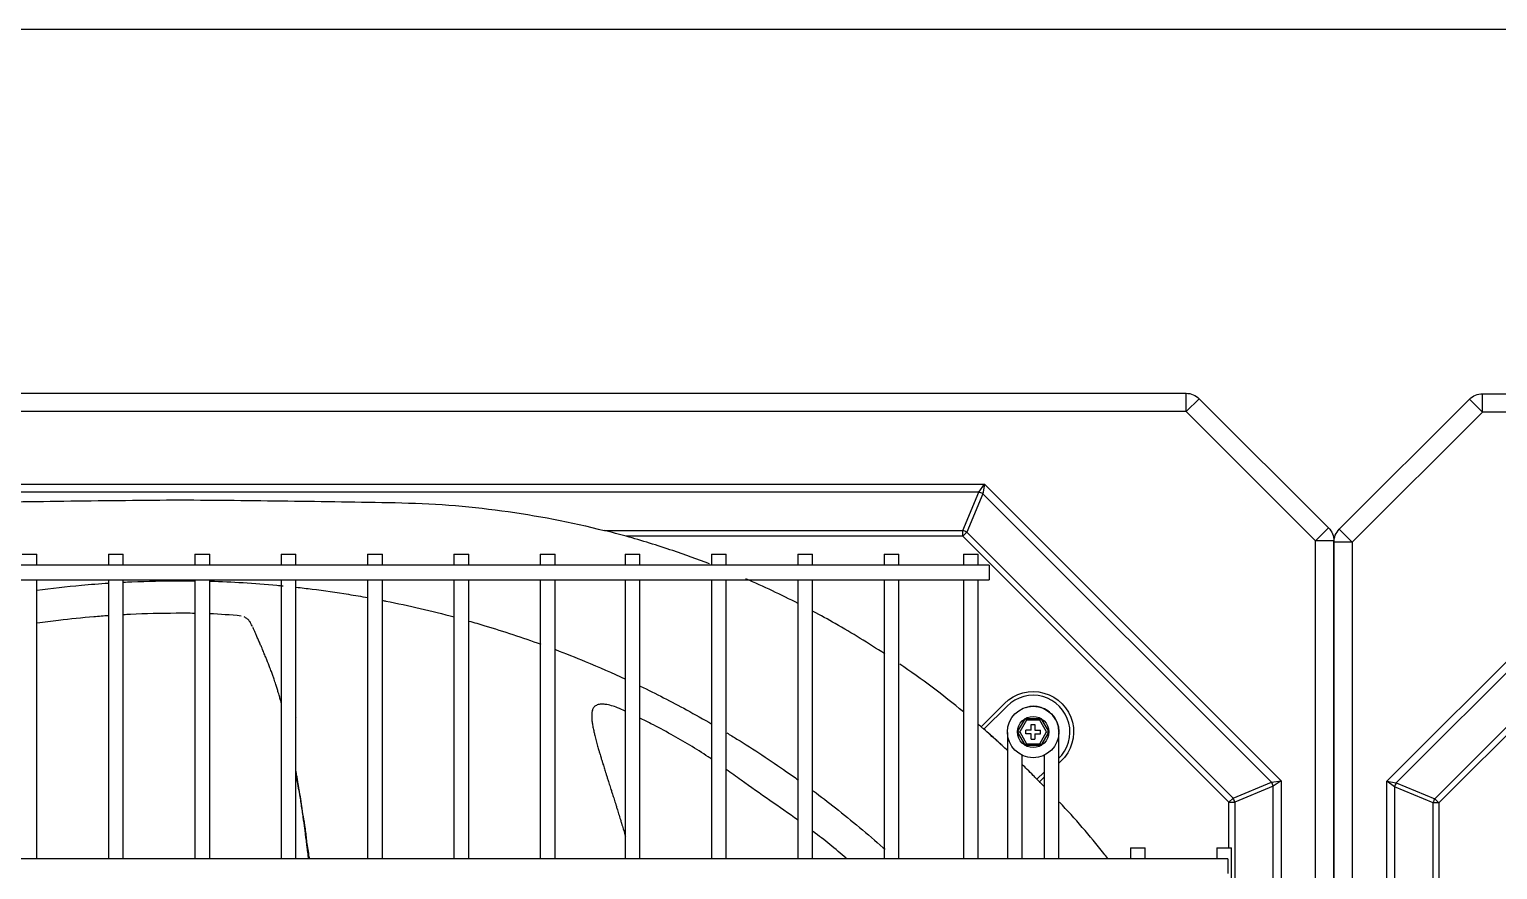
# Model space of a CAD drawing. Header units: millimetres. Extents: x 0 to 504600, y 0 to 118800.
# Drawn here: x 437900.9 to 438300.5, y 47969.6 to 48198.4 of the extents above; entities that cross this region are included whole.
import ezdxf

# ---------------------------------------------------------------- set-up
doc = ezdxf.new("R2010")
doc.units = ezdxf.units.MM
doc.header["$LTSCALE"] = 200
doc.layers.add('LG-AIRCON', color=240, linetype='Continuous')

# ---------------------------------------------------------------- blocks, each defined once
blk = doc.blocks.new('NEWUXB+UXA 1')
at = {"layer": 'LG-AIRCON', "color": 0}
for p, q in [((-580.93, 761.88), (580.46, 761.88)), ((580.46, 756.88), (580.46, 761.88)), ((580.46, 756.88), (583.99, 760.42)), ((583.99, 760.42), (619.2, 725.2)), ((622.13, 724.84), (657.59, 760.29)), ((661.12, 756.76), (657.59, 760.29)), ((661.12, 761.76), (1512.56, 761.76)), ((661.12, 756.76), (661.12, 761.76)), ((580.46, 756.88), (-580.93, 756.88)), ((615.67, 721.67), (580.46, 756.88)), ((661.12, 756.76), (625.67, 721.31)), ((1512.56, 756.76), (661.12, 756.76)), ((-526.02, 737.09), (525.55, 737.09)), ((524.03, 734.97), (525.55, 737.09)), ((525.55, 737.09), (525.13, 734.51)), ((525.55, 737.09), (606.27, 656.37)), ((635.07, 656.24), (715.8, 736.96)), ((524.03, 734.97), (-524.5, 734.97)), ((519.69, 724.49), (524.03, 734.97)), ((525.13, 734.51), (520.79, 724.04)), ((603.69, 655.95), (525.13, 734.51)), ((716.22, 734.39), (637.65, 655.81)), ((422.21, 724.49), (519.69, 724.49)), ((519.69, 722.94), (519.69, 724.49)), ((519.69, 722.94), (520.79, 724.04)), ((520.79, 724.04), (593.21, 651.61)), ((615.67, 721.67), (619.2, 725.2)), ((625.67, 721.31), (622.13, 724.84)), ((648.13, 651.47), (720.56, 723.91)), ((519.69, 722.94), (428.06, 722.94)), ((592.11, 650.51), (519.69, 722.94)), ((615.67, 40.21), (615.67, 721.67)), ((620.67, 721.67), (615.67, 721.67)), ((620.67, 721.67), (620.67, 40.21)), ((620.67, 40.21), (620.67, 721.31)), ((625.67, 721.31), (620.67, 721.31)), ((625.67, 721.31), (625.67, 40.21)), ((721.66, 722.81), (649.23, 650.37)), ((263.72, 718.05), (267.72, 718.05)), ((267.72, 715.05), (267.72, 718.05)), ((287.22, 718.05), (287.22, 715.05)), ((287.22, 718.05), (291.22, 718.05)), ((291.22, 715.05), (291.22, 718.05)), ((310.72, 718.05), (310.72, 715.05)), ((310.72, 718.05), (314.72, 718.05)), ((314.72, 715.05), (314.72, 718.05)), ((334.21, 718.05), (334.21, 715.05)), ((334.21, 718.05), (338.21, 718.05)), ((338.21, 715.05), (338.21, 718.05)), ((357.71, 718.05), (357.71, 715.05)), ((357.71, 718.05), (361.71, 718.05)), ((361.71, 715.05), (361.71, 718.05)), ((381.21, 718.05), (381.21, 715.05)), ((381.21, 718.05), (385.21, 718.05)), ((385.21, 715.05), (385.21, 718.05)), ((404.7, 718.05), (404.7, 715.05)), ((404.7, 718.05), (408.7, 718.05)), ((408.7, 715.05), (408.7, 718.05)), ((427.77, 718.05), (427.77, 715.05)), ((427.77, 718.05), (431.77, 718.05)), ((431.77, 715.05), (431.77, 718.05)), ((451.27, 718.05), (451.27, 715.05)), ((451.27, 718.05), (455.26, 718.05)), ((455.26, 715.05), (455.26, 718.05)), ((474.76, 718.05), (474.76, 715.05)), ((474.76, 718.05), (478.76, 718.05)), ((478.76, 715.05), (478.76, 718.05)), ((498.26, 718.05), (498.26, 715.05)), ((498.26, 718.05), (502.26, 718.05)), ((502.26, 715.05), (502.26, 718.05)), ((519.82, 718.05), (519.82, 715.05)), ((519.82, 718.05), (523.82, 718.05)), ((523.82, 715.05), (523.82, 718.05)), ((526.82, 715.05), (-527.72, 715.05)), ((526.82, 715.05), (526.82, 713.05)), ((526.82, 713.05), (526.82, 711.05)), ((-527.72, 711.05), (526.82, 711.05)), ((267.72, 635.06), (267.72, 711.05)), ((287.22, 711.05), (287.22, 635.06)), ((291.22, 635.06), (291.22, 711.05)), ((310.72, 711.05), (310.72, 635.06)), ((314.72, 635.06), (314.72, 711.05)), ((334.21, 711.05), (334.21, 635.06)), ((338.21, 635.06), (338.21, 711.05)), ((357.71, 711.05), (357.71, 635.06)), ((361.71, 635.06), (361.71, 711.05)), ((381.21, 711.05), (381.21, 635.06)), ((385.21, 635.06), (385.21, 711.05)), ((404.7, 711.05), (404.7, 635.06)), ((408.7, 635.06), (408.7, 711.05)), ((427.77, 711.05), (427.77, 635.06)), ((431.77, 635.06), (431.77, 711.05)), ((451.27, 711.05), (451.27, 635.06)), ((455.26, 635.06), (455.26, 711.05)), ((474.76, 711.05), (474.76, 635.06)), ((478.76, 635.06), (478.76, 711.05)), ((498.26, 711.05), (498.26, 635.06)), ((502.26, 635.06), (502.26, 711.05)), ((519.82, 711.05), (519.82, 635.06)), ((523.82, 635.06), (523.82, 711.05)), ((524.67, 671.04), (531.04, 677.42)), ((531.75, 676.71), (525.42, 670.39)), ((338.28, 673.63), (338.21, 673.76)), ((338.28, 673.63), (338.21, 673.63)), ((534.57, 669.64), (536.7, 673.32)), ((536.98, 672.82), (535.15, 669.64)), ((536.7, 673.32), (540.95, 673.32)), ((536.7, 673.32), (536.98, 672.82)), ((540.66, 672.82), (536.98, 672.82)), ((538.32, 671.64), (539.32, 671.64)), ((538.32, 670.14), (538.32, 671.64)), ((539.32, 671.64), (539.32, 670.14)), ((540.66, 672.82), (540.95, 673.32)), ((542.49, 669.64), (540.66, 672.82)), ((540.95, 673.32), (543.07, 669.64)), ((531.82, 669.48), (531.82, 655.72)), ((536.7, 665.96), (534.57, 669.64)), ((534.57, 669.64), (535.15, 669.64)), ((535.15, 669.64), (536.98, 666.46)), ((538.32, 670.14), (536.82, 670.14)), ((536.82, 669.14), (536.82, 670.14)), ((538.32, 669.14), (536.82, 669.14)), ((538.32, 667.65), (538.32, 669.14)), ((538.32, 667.65), (539.32, 667.65)), ((539.32, 670.14), (540.82, 670.14)), ((539.32, 669.14), (539.32, 667.65)), ((539.32, 669.14), (540.82, 669.14)), ((540.66, 666.46), (542.49, 669.64)), ((540.82, 669.14), (540.82, 670.14)), ((543.07, 669.64), (540.95, 665.96)), ((542.49, 669.64), (543.07, 669.64)), ((545.82, 655.72), (545.82, 669.48)), ((535.82, 655.72), (535.82, 663.32)), ((536.7, 665.96), (536.98, 666.46)), ((540.95, 665.96), (536.7, 665.96)), ((536.98, 666.46), (540.66, 666.46)), ((540.66, 666.46), (540.95, 665.96)), ((541.82, 663.32), (541.82, 655.72)), ((546.38, 661.66), (545.82, 661.12)), ((531.82, 658.77), (531.82, 635.06)), ((535.82, 635.06), (535.82, 658.77)), ((539.81, 656.81), (541.82, 658.71)), ((541.82, 657.33), (540.51, 656.1)), ((541.82, 655.72), (541.82, 652.89)), ((545.82, 652.89), (545.82, 655.72)), ((593.21, 651.61), (603.69, 655.95)), ((603.69, 655.95), (606.27, 656.37)), ((606.27, 656.37), (604.15, 654.85)), ((606.27, 656.37), (606.27, 165.82)), ((635.07, 105.28), (635.07, 656.24)), ((637.19, 654.71), (635.07, 656.24)), ((635.07, 656.24), (637.65, 655.81)), ((637.65, 655.81), (648.13, 651.47)), ((541.82, 652.89), (541.82, 649.23)), ((545.82, 649.23), (545.82, 652.89)), ((545.82, 652.89), (545.82, 652.89)), ((592.11, 650.51), (593.21, 651.61)), ((604.15, 654.85), (593.67, 650.51)), ((604.15, 166.7), (604.15, 654.85)), ((637.19, 654.71), (637.19, 106.81)), ((647.67, 650.37), (637.19, 654.71)), ((649.23, 650.37), (648.13, 651.47)), ((541.82, 649.23), (541.82, 646.41)), ((545.82, 646.41), (545.82, 649.23)), ((545.82, 649.23), (545.82, 649.23)), ((592.11, 638.06), (592.11, 650.51)), ((592.11, 650.51), (593.67, 650.51)), ((593.67, 650.51), (593.67, 563.72)), ((647.67, 111.14), (647.67, 650.37)), ((649.23, 650.37), (647.67, 650.37)), ((649.23, 650.37), (649.23, 111.14)), ((541.82, 646.41), (541.82, 635.06)), ((545.82, 635.06), (545.82, 646.41)), ((565.31, 638.06), (565.31, 635.06)), ((565.31, 638.06), (569.31, 638.06)), ((569.31, 635.06), (569.31, 638.06)), ((588.81, 638.06), (588.81, 635.06)), ((588.81, 638.06), (592.81, 638.06)), ((592.81, 184.13), (592.81, 638.06)), ((591.81, 635.06), (-592.71, 635.06)), ((591.81, 635.06), (591.81, 633.06)), ((591.81, 633.06), (591.81, 631.06))]:
    blk.add_line(p, q, dxfattribs=at)
for radius in [7, 4.25, 4.25]:
    blk.add_circle((538.82, 669.64), radius, dxfattribs=at)
at = {"layer": 'LG-AIRCON', "color": 0, "extrusion": (0, 0, -1)}
for centre, radius, start, end in [((-580.46, 756.88), 5, 90, 135), ((-661.12, 756.76), 5, 45, 90), ((-615.67, 721.67), 5, 135, 180), ((-625.67, 721.31), 5, 0, 45), ((-538.82, 669.64), 11, 45, 226.5506)]:
    blk.add_arc(centre, radius, start, end, dxfattribs=at)
at = {"layer": 'LG-AIRCON', "color": 0}
blk.add_arc((538.82, 669.64), 10, 313.4494, 135, dxfattribs=at)
for centre, major_axis, start_param, end_param in [((524.03, 733.41), (-2.03, 0.84), 4.438375, 4.986403), ((519.69, 722.94), (-2.03, 0.84), 4.438375, 4.986403), ((602.59, 654.85), (-0.84, 2.03), 4.438375, 4.986403), ((638.75, 654.71), (0.84, 2.03), 1.296782, 1.844811), ((592.11, 650.51), (-0.84, 2.03), 4.438375, 4.986403), ((649.23, 650.37), (0.84, 2.03), 1.296782, 1.844811)]:
    blk.add_ellipse(centre, major_axis=major_axis, ratio=0.678598, start_param=start_param, end_param=end_param, dxfattribs=at)
for points, knots in [([(188.72, 723.85), (198.28, 726.38), (207.94, 728.32), (222.54, 730.38), (227.43, 730.93), (237.26, 731.72), (242.2, 731.95), (252.11, 732.2), (257.07, 732.26), (266.99, 732.42), (271.96, 732.49), (286.85, 732.69), (296.78, 732.78), (306.72, 732.85)], [0, 0, 0, 0, 0.25, 0.25, 0.375, 0.375, 0.5, 0.5, 0.625, 0.625, 0.75, 0.75, 1, 1, 1, 1]), ([(306.72, 732.85), (316.47, 732.79), (326.22, 732.69), (345.71, 732.44), (355.46, 732.31), (370.08, 731.99), (374.96, 731.79), (384.65, 731.06), (389.45, 730.55), (403.71, 728.63), (413.04, 726.82), (422.21, 724.49)], [0, 0, 0, 0, 0.25, 0.25, 0.5, 0.5, 0.625, 0.625, 0.75, 0.75, 1, 1, 1, 1]), ([(267.68, 708.23), (271.71, 708.77), (278.21, 709.51), (284.73, 710.04), (287.2, 710.21)], [0, 0, 0, 0, 0.622175, 1, 1, 1, 1]), ([(291.2, 710.44), (291.99, 710.48), (297.06, 710.72), (302.13, 710.78), (306.42, 710.84)], [0, 0, 0, 0, 0.15493, 1, 1, 1, 1]), ([(314.73, 710.72), (314.79, 710.72), (317.82, 710.64), (323.92, 710.35), (330.53, 709.85), (334.18, 709.5), (334.76, 709.44)], [0, 0, 0, 0, 0.009862, 0.452008, 0.912782, 1, 1, 1, 1]), ([(338.23, 709.08), (339.69, 708.92), (344.45, 708.35), (350.96, 707.42), (356, 706.56), (357.75, 706.24)], [0, 0, 0, 0, 0.222526, 0.729479, 1, 1, 1, 1]), ([(361.72, 705.49), (362.05, 705.43), (368.61, 704.14), (375.14, 702.61), (381.29, 700.96)], [0, 0, 0, 0, 0.049766, 1, 1, 1, 1]), ([(287.21, 701.3), (285.87, 701.21), (281.33, 700.86), (274.84, 700.21), (269.69, 699.55), (267.72, 699.28)], [0, 0, 0, 0, 0.205527, 0.696848, 1, 1, 1, 1]), ([(310.7, 701.94), (309, 701.97), (303.13, 701.97), (296.65, 701.83), (291.87, 701.59), (291.22, 701.55)], [0, 0, 0, 0, 0.25942, 0.898801, 1, 1, 1, 1]), ([(326.4, 698.34), (326.22, 698.65), (325.86, 699.3), (325.46, 700.04), (324.9, 700.53), (324.39, 700.86), (324.12, 701)], [0, 0, 0, 0, 0.181976, 0.413188, 0.708779, 1, 1, 1, 1]), ([(385.26, 699.86), (386.72, 699.45), (393.29, 697.53), (399.8, 695.37), (404.82, 693.55)], [0, 0, 0, 0, 0.22069, 1, 1, 1, 1]), ([(498.43, 690.89), (494.03, 693.79), (489.54, 696.55), (482.98, 700.3), (480.97, 701.41), (478.95, 702.49)], [0, 0, 0, 0, 0.696314, 0.696314, 1, 1, 1, 1]), ([(334.21, 677.59), (334.12, 677.92), (333.92, 678.62), (333.65, 679.57), (333.36, 680.52), (333.06, 681.51), (332.76, 682.47), (332.48, 683.3), (332.2, 684.12), (331.88, 685.05), (331.55, 685.97), (331.25, 686.76), (330.96, 687.54), (330.66, 688.31), (330.32, 689.17), (330.02, 689.91), (329.72, 690.63), (329.46, 691.24), (329.21, 691.85), (328.92, 692.53), (328.64, 693.19), (328.35, 693.84), (328.13, 694.36), (327.89, 694.91), (327.69, 695.37), (327.46, 695.91), (327.28, 696.32), (327.07, 696.79), (326.89, 697.21), (326.74, 697.55), (326.57, 697.93), (326.51, 698.08), (326.49, 698.13)], [0, 0, 0, 0, 0.039009, 0.083366, 0.112937, 0.157294, 0.201651, 0.231222, 0.260794, 0.305151, 0.349508, 0.379079, 0.40865, 0.453007, 0.482579, 0.526936, 0.556507, 0.586078, 0.61565, 0.645221, 0.689578, 0.71915, 0.748721, 0.778292, 0.807864, 0.837435, 0.867006, 0.896578, 0.926149, 0.95572, 0.985292, 1, 1, 1, 1]), ([(408.81, 692.07), (411.53, 691.04), (417.95, 688.49), (424.28, 685.71), (427.91, 684.03)], [0, 0, 0, 0, 0.42049, 1, 1, 1, 1]), ([(431.91, 682.13), (436.16, 680.08), (442.71, 676.72), (449.13, 673.11), (451.42, 671.78)], [0, 0, 0, 0, 0.640117, 1, 1, 1, 1]), ([(418.9, 675.63), (418.85, 675.49), (418.79, 675.23), (418.74, 674.93), (418.69, 674.47), (418.68, 674.11), (418.68, 673.67), (418.71, 673.15), (418.76, 672.7), (418.83, 672.1), (418.91, 671.58), (419.03, 670.95), (419.15, 670.35), (419.31, 669.58), (419.5, 668.79), (419.7, 667.98), (419.89, 667.26), (420.09, 666.52), (420.33, 665.64), (420.59, 664.73), (420.91, 663.67), (421.19, 662.71), (421.49, 661.74), (421.8, 660.75), (422.16, 659.6), (422.53, 658.42), (422.86, 657.38), (423.2, 656.31), (423.59, 655.09), (423.99, 653.82), (424.38, 652.59), (424.78, 651.31), (425.19, 650.01), (425.6, 648.69), (426.02, 647.35), (426.44, 645.98), (426.86, 644.61), (427.27, 643.22), (427.63, 642.04), (427.82, 641.38), (427.86, 641.24)], [0, 0, 0, 0, 0.033229, 0.055763, 0.078298, 0.100832, 0.123366, 0.145901, 0.168435, 0.19097, 0.213504, 0.236039, 0.258573, 0.281107, 0.314909, 0.337443, 0.359978, 0.382512, 0.405047, 0.438848, 0.461383, 0.495184, 0.517719, 0.540253, 0.574055, 0.607857, 0.630391, 0.652925, 0.686727, 0.720529, 0.743063, 0.776865, 0.810667, 0.833201, 0.867003, 0.900804, 0.923339, 0.95714, 0.990942, 1, 1, 1, 1]), ([(427.79, 675.35), (427.11, 675.66), (425.36, 676.42), (423.07, 677.17), (421.04, 677.26), (420.13, 677.02), (419.56, 676.66), (419.12, 676.21), (418.93, 675.81), (418.86, 675.51)], [0, 0, 0, 0, 0.219395, 0.55496, 0.6933, 0.812497, 0.863417, 0.908725, 1, 1, 1, 1]), ([(545.82, 669.65), (545.82, 670.26), (545.67, 671.39), (544.91, 673.33), (543.49, 675.05), (541.61, 676.15), (539.77, 676.66), (538.18, 676.66), (537.17, 676.38), (536.81, 676.22)], [0, 0, 0, 0, 0.137261, 0.262101, 0.473405, 0.635419, 0.754104, 0.906211, 1, 1, 1, 1]), ([(451.28, 662.27), (450.99, 662.47), (447.44, 664.88), (441.96, 668.15), (435.65, 671.47), (432.8, 672.92), (431.8, 673.42)], [0, 0, 0, 0, 0.048306, 0.574929, 0.852045, 1, 1, 1, 1]), ([(455.44, 669.4), (456.36, 668.85), (461.88, 665.48), (468.4, 661.2), (473.88, 657.31), (474.95, 656.54)], [0, 0, 0, 0, 0.137607, 0.830509, 1, 1, 1, 1]), ([(531.83, 664.6), (530.87, 665.5), (528.7, 667.5), (526.5, 669.45), (525.27, 670.52)], [0, 0, 0, 0, 0.44696, 1, 1, 1, 1]), ([(531.83, 664.61), (530.87, 665.5), (528.75, 667.45), (526.6, 669.36), (525.42, 670.39)], [0, 0, 0, 0, 0.457218, 1, 1, 1, 1]), ([(474.84, 645.6), (469.77, 649.26), (463.17, 653.69), (456.66, 658.45), (455.3, 659.43)], [0, 0, 0, 0, 0.792341, 1, 1, 1, 1]), ([(538.82, 657.82), (538.28, 658.37), (537.3, 659.35), (536.3, 660.33), (535.86, 660.76)], [0, 0, 0, 0, 0.553412, 1, 1, 1, 1]), ([(538.82, 657.82), (538.28, 658.37), (537.3, 659.35), (536.3, 660.33), (535.86, 660.76)], [0, 0, 0, 0, 0.55329, 1, 1, 1, 1]), ([(341.64, 635.06), (341.6, 635.36), (341.5, 636.27), (341.35, 637.48), (341.17, 638.99), (340.99, 640.36), (340.8, 641.88), (340.62, 643.25), (340.44, 644.6), (340.23, 646.08), (340.05, 647.39), (339.84, 648.85), (339.67, 650.01), (339.45, 651.46), (339.25, 652.75), (339.02, 654.19), (338.81, 655.48), (338.6, 656.77), (338.4, 657.97), (338.27, 658.73), (338.21, 659.06)], [0, 0, 0, 0, 0.03653, 0.110211, 0.147051, 0.220732, 0.275993, 0.331254, 0.386515, 0.441776, 0.515457, 0.552298, 0.625979, 0.66282, 0.736501, 0.791762, 0.847023, 0.902283, 0.957544, 1, 1, 1, 1]), ([(341.9, 635.06), (341.87, 635.25), (341.67, 636.84), (341.27, 638.87), (341, 641.5), (340.67, 644), (340.21, 646.64), (339.86, 648.87), (339.6, 650.72), (339.34, 652.4), (338.86, 654.42), (338.52, 656.54), (338.3, 658.01), (338.22, 658.52), (338.21, 658.55)], [0, 0, 0, 0, 0.022704, 0.188294, 0.255944, 0.328946, 0.48653, 0.631631, 0.688105, 0.734898, 0.828723, 0.938324, 0.99671, 1, 1, 1, 1]), ([(478.97, 653.6), (481, 652.08), (487.49, 647.11), (493.96, 641.74), (498.32, 637.83), (498.48, 637.68)], [0, 0, 0, 0, 0.302202, 0.97371, 1, 1, 1, 1]), ([(559.1, 635.2), (558.76, 635.65), (558.41, 636.09), (554.26, 641.39), (550.23, 646.05), (545.98, 650.53)], [0, 0, 0, 0, 0.083758, 0.083758, 1, 1, 1, 1])]:
    blk.add_open_spline(points, degree=3, knots=knots, dxfattribs=at)
for points in [[(428.06, 722.94), (426.1, 723.49), (424.13, 724.01), (422.21, 724.49)], [(440.76, 719.03), (436.56, 720.45), (432.33, 721.75), (428.06, 722.94)], [(450.76, 715.42), (447.46, 716.69), (444.12, 717.89), (440.76, 719.03)], [(474.91, 704.61), (470.24, 707.01), (465.48, 709.26), (460.66, 711.36)], [(306.42, 710.84), (307.85, 710.83), (309.29, 710.81), (310.72, 710.79)], [(323.26, 701.22), (320.39, 701.5), (317.54, 701.71), (314.71, 701.83)], [(519.84, 675.12), (514.26, 679.71), (508.47, 684.06), (502.51, 688.15)], [(524.67, 671.05), (524.39, 671.29), (524.11, 671.53), (523.83, 671.77)], [(525.42, 670.39), (525.17, 670.61), (524.92, 670.83), (524.67, 671.04)], [(539.81, 656.81), (539.48, 657.15), (539.15, 657.49), (538.82, 657.82)], [(539.95, 656.67), (539.79, 656.83), (539.63, 657), (539.47, 657.16)], [(540.51, 656.1), (540.28, 656.34), (540.05, 656.58), (539.81, 656.81)], [(541.19, 655.4), (540.96, 655.63), (540.74, 655.87), (540.51, 656.1)], [(541.85, 654.75), (541.63, 654.97), (541.41, 655.18), (541.19, 655.4)], [(487.93, 635.27), (485.02, 637.77), (482.03, 640.2), (478.95, 642.55)]]:
    blk.add_open_spline(points, degree=3, dxfattribs=at)

msp = doc.modelspace()

# ---------------------------------------------------------------- linework, layer by layer
at = {"layer": 'LG-AIRCON', "color": 8}
msp.add_lwpolyline([(436914.22, 48198.42), (439284.22, 48198.42), (439284.22, 47238.42), (436914.22, 47238.42)], close=True, dxfattribs=at)

# ---------------------------------------------------------------- block references
at = {"layer": 'LG-AIRCON', "color": 82}
msp.add_blockref('NEWUXB+UXA 1', (437635.24, 47337.41), dxfattribs=at)

doc.saveas('drawing.dxf')
